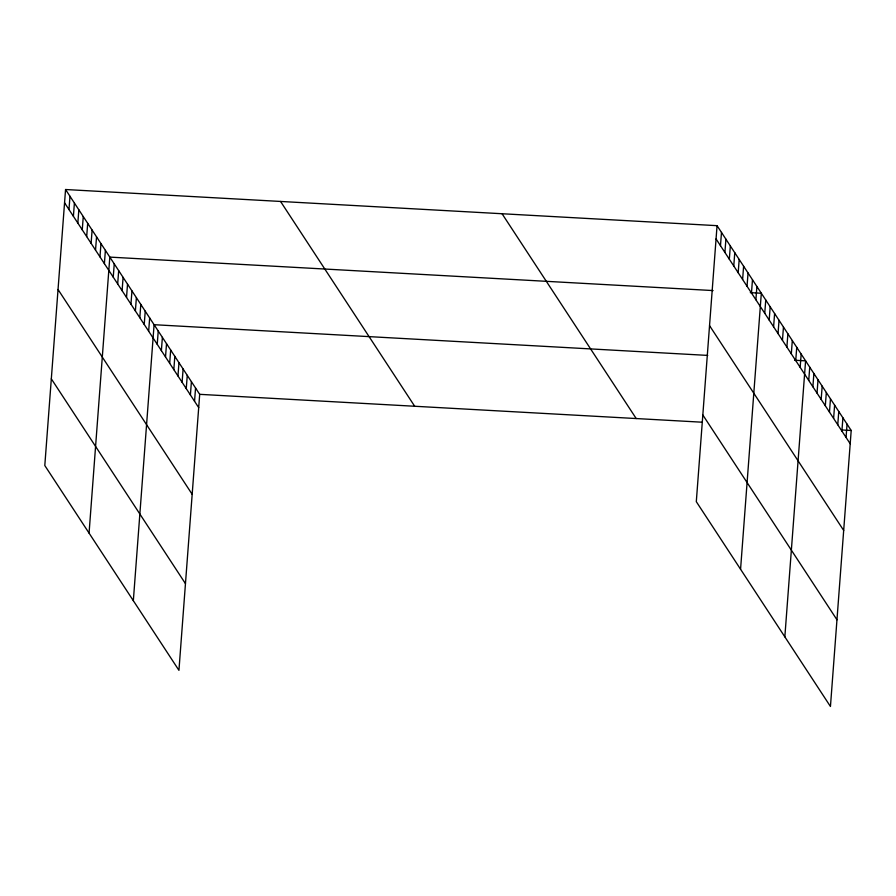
<?xml version="1.0" encoding="UTF-8"?>
<svg xmlns="http://www.w3.org/2000/svg" width="896" height="896" viewBox="0 0 896 896"><rect width="100%" height="100%" fill="white"/><g stroke="black" fill="none" stroke-linecap="round" stroke-linejoin="round"><path stroke-width="1.34" d="M65.554 189.515L44.8 465.528L178.942 670.331L199.696 394.33L65.554 189.515L717.058 225.669L851.2 430.472L830.446 706.485L696.304 501.67L717.058 225.669M68.981 209.563L69.978 196.28M73.405 216.317L74.402 203.034M77.84 223.082L78.837 209.798M82.264 229.835L83.261 216.552M86.688 236.6L87.685 223.317M91.112 243.354L92.109 230.07M95.536 250.118L96.544 236.835M99.971 256.872L100.968 243.589M104.395 263.637L105.392 250.354M89.062 533.109L109.816 257.107L713.082 290.573M113.243 277.144L114.251 263.872M117.678 283.909L118.675 270.626M122.102 290.662L123.099 277.379M126.526 297.427L127.523 284.144M130.95 304.181L131.958 290.898M135.386 310.946L136.382 297.662M139.81 317.699L140.806 304.416M144.234 324.464L145.23 311.181M148.658 331.218L149.666 317.934M133.336 600.701L154.09 324.699L707.739 355.41M157.237 344.31L158.234 331.027M161.381 350.638L162.378 337.355M165.525 356.966L166.522 343.683M169.68 363.306L170.677 350.022M173.824 369.634L174.821 356.35M177.968 375.962L178.965 362.678M182.112 382.29L183.109 369.006M186.256 388.629L187.264 375.346M190.411 394.957L191.408 381.674M194.555 401.285L195.552 388.002M720.485 245.706L721.482 232.422M724.909 252.459L725.906 239.176M729.333 259.224L730.341 245.941M733.768 265.978L734.765 252.694M738.192 272.742L739.189 259.459M742.616 279.496L743.613 266.213M747.04 286.261L748.048 272.978M751.475 293.014L752.472 279.731M755.899 299.779L756.896 286.496M740.566 569.251L761.32 293.25L750.299 292.645M764.747 313.298L765.755 300.014M769.182 320.051L770.179 306.768M773.606 326.816L774.603 313.533M778.03 333.57L779.027 320.286M782.454 340.323L783.462 327.051M786.89 347.088L787.886 333.805M791.314 353.842L792.31 340.558M795.738 360.606L796.734 347.323M800.162 367.36L801.17 354.077M784.84 636.843L805.594 360.842L794.562 360.226M808.741 380.453L809.738 367.17M812.885 386.781L813.882 373.498M817.029 393.109L818.026 379.837M821.173 399.448L822.181 386.165M825.328 405.776L826.325 392.493M829.472 412.104L830.469 398.821M833.616 418.432L834.613 405.149M837.76 424.771L838.757 411.488M841.904 431.099L842.912 417.816M846.059 437.427L847.056 424.144M199.696 394.33L702.352 422.218M841.557 429.946L851.2 430.472M716.061 238.941L850.203 443.755M709.542 325.64L843.685 530.454M702.822 414.971L836.965 619.786M502.062 213.741L636.205 418.544M280.549 201.443L414.691 406.258M64.557 202.798L198.699 407.613M58.038 289.498L192.181 494.312M51.318 378.829L185.461 583.643"/></g></svg>
